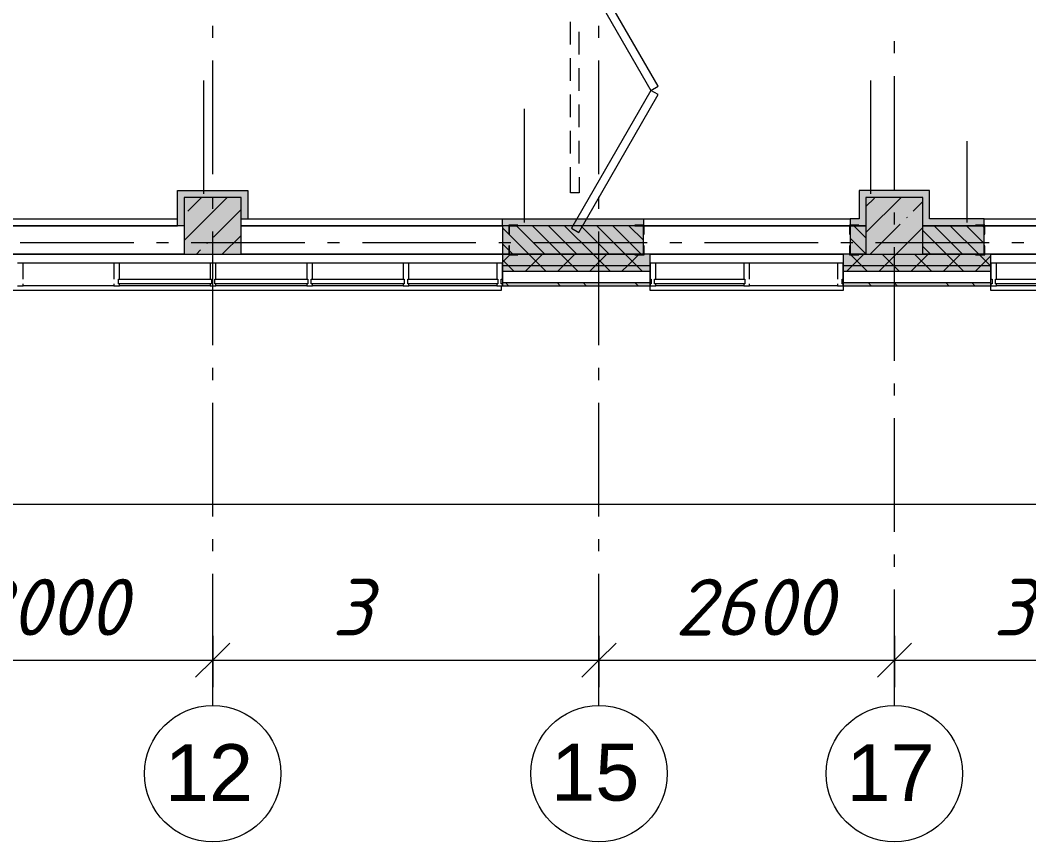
# Model space of a CAD drawing. Header units: millimetres. Extents: x -537608 to 253996, y -217170 to 186033.
# Drawn here: x -296171 to -287293, y 86251 to 93481 of the extents above; entities that cross this region are included whole.
import ezdxf

# ---------------------------------------------------------------- set-up
doc = ezdxf.new("R2010")
doc.units = ezdxf.units.MM
doc.layers.add('PDF _Геометрия', color=7, linetype='Continuous')
doc.layers.add('PDF _Текст', color=7, linetype='Continuous')
doc.layers.add('PDF _Сплошная заливка', color=7, linetype='Continuous', true_color=0xffffff)
doc.styles.add('PDF ArialMT', font='arial.ttf')
doc.styles.add('PDF ISOCPEUR Italic', font='isocpeui.ttf')

msp = doc.modelspace()

# ---------------------------------------------------------------- hatches: boundary and pattern name
at = {"layer": 'PDF _Сплошная заливка', "true_color": 0xff7d7d, "transparency": 33554559}
for points in [[(-294226.1807, 91921.2686), (-294226.1807, 91981.2671), (-294786.1812, 91981.2671), (-294786.1812, 91921.2686), (-294726.1827, 91921.2686)], [(-294166.1822, 91731.2661), (-294166.1822, 91981.2671), (-294226.1807, 91981.2671), (-294226.1807, 91731.2661), (-294220.385, 91731.2661)], [(-288226.1835, 91921.2686), (-288226.1835, 91981.2671), (-288786.184, 91981.2671), (-288786.184, 91921.2686), (-288376.296, 91921.2686)], [(-288226.1835, 91731.2661), (-288166.185, 91731.2661), (-288166.185, 91981.2671), (-288226.1835, 91981.2671), (-288226.1835, 91869.1886)]]:
    msp.add_hatch(color=11, dxfattribs=at).paths.add_polyline_path(points)
at = {"layer": 'PDF _Сплошная заливка', "transparency": 33554559}
for points in [[(-294726.1827, 91421.2666), (-294226.1807, 91421.2666), (-294226.1807, 91921.2686), (-294726.1827, 91921.2686), (-294726.1827, 91869.1886)], [(-288226.1835, 91421.2666), (-288226.1835, 91921.2686), (-288726.1855, 91921.2686), (-288726.1855, 91421.2666), (-288376.296, 91421.2666)]]:
    msp.add_hatch(color=256, dxfattribs=at).paths.add_polyline_path(points)
at = {"layer": 'PDF _Сплошная заливка', "true_color": 0xff7d7d, "transparency": 33554559}
h = msp.add_hatch(color=11, dxfattribs=at)
h.paths.add_polyline_path([(-290685.7348, 91671.2676), (-290685.7348, 91731.2661), (-291926.1806, 91731.2661), (-291926.1806, 91671.2676), (-290880.9044, 91671.2676)], flags=0)
h.paths.add_polyline_path([(-288786.184, 91671.2676), (-288786.184, 91731.2661), (-288865.7313, 91731.2661), (-288865.7313, 91671.2676), (-288793.7365, 91671.2676)], flags=0)
h = msp.add_hatch(color=11, dxfattribs=at)
h.paths.add_polyline_path([(-285786.181, 91671.2676), (-285786.181, 91731.2661), (-285865.7369, 91731.2661), (-285865.7369, 91671.2676)], flags=0)
h.paths.add_polyline_path([(-287958.8642, 91671.2676), (-287685.7319, 91671.2676), (-287685.7319, 91731.2661), (-288226.1835, 91731.2661), (-288226.1835, 91671.2676)], flags=0)
at = {"layer": 'PDF _Сплошная заливка', "transparency": 33554559}
h = msp.add_hatch(color=256, dxfattribs=at)
h.paths.add_polyline_path([(-233692.3661, 91421.2666), (-233626.193, 91421.2666), (-233626.193, 91671.2676), (-234066.1921, 91671.2676), (-234066.1921, 91421.2666)], flags=0)
h.paths.add_polyline_path([(-239119.0147, 91421.2666), (-238826.1914, 91421.2666), (-238826.1914, 91671.2676), (-239126.1905, 91671.2676), (-239126.1905, 91421.2666)], flags=0)
h.paths.add_polyline_path([(-235886.1913, 91421.2666), (-235886.1913, 91671.2676), (-237006.1922, 91671.2676), (-237006.1922, 91421.2666), (-236196.9723, 91421.2666)], flags=0)
h.paths.add_polyline_path([(-243293.3633, 91421.2666), (-243176.191, 91421.2666), (-243176.191, 91671.2676), (-243565.7421, 91671.2676), (-243565.7421, 91421.2666)], flags=0)
h.paths.add_polyline_path([(-241826.1901, 91421.2666), (-241826.1901, 91671.2676), (-242126.1913, 91671.2676), (-242126.1913, 91421.2666), (-242041.0592, 91421.2666)], flags=0)
h.paths.add_polyline_path([(-240006.1909, 91421.2666), (-239626.1902, 91421.2666), (-239626.1902, 91671.2676), (-240006.1909, 91671.2676), (-240006.1909, 91515.2129)], flags=0)
h.paths.add_polyline_path([(-242676.189, 91421.2666), (-242626.1889, 91421.2666), (-242626.1889, 91671.2676), (-242676.189, 91671.2676), (-242676.189, 91571.9777)], flags=0)
h.paths.add_polyline_path([(-246565.7407, 91421.2666), (-246176.1896, 91421.2666), (-246176.1896, 91671.2676), (-246565.7407, 91671.2676), (-246565.7407, 91515.2129)], flags=0)
h.paths.add_polyline_path([(-245385.7414, 91421.2666), (-245385.7414, 91671.2676), (-245676.192, 91671.2676), (-245676.192, 91421.2666)], flags=0)
h.paths.add_polyline_path([(-248720.0118, 91421.2666), (-248385.7443, 91421.2666), (-248385.7443, 91671.2676), (-249565.7436, 91671.2676), (-249565.7436, 91421.2666), (-249137.4437, 91421.2666)], flags=0)
h.paths.add_polyline_path([(-252476.9243, 91421.2666), (-252176.1868, 91421.2666), (-252176.1868, 91671.2676), (-252565.7423, 91671.2676), (-252565.7423, 91421.2666)], flags=0)
h.paths.add_polyline_path([(-251385.7429, 91421.2666), (-251385.7429, 91671.2676), (-251676.1892, 91671.2676), (-251676.1892, 91421.2666), (-251642.052, 91421.2666)], flags=0)
h.paths.add_polyline_path([(-255565.7409, 91421.2666), (-255176.1898, 91421.2666), (-255176.1898, 91671.2676), (-255565.7409, 91671.2676), (-255565.7409, 91515.2129)], flags=0)
h.paths.add_polyline_path([(-257486.1367, 91421.2666), (-257385.7402, 91421.2666), (-257385.7402, 91671.2676), (-258565.7395, 91671.2676), (-258565.7395, 91421.2666), (-258321.009, 91421.2666)], flags=0)
h.paths.add_polyline_path([(-254385.7415, 91421.2666), (-254385.7415, 91671.2676), (-254676.1879, 91671.2676), (-254676.1879, 91421.2666), (-254564.0965, 91421.2666)], flags=0)
h.paths.add_polyline_path([(-261243.0492, 91421.2666), (-261176.187, 91421.2666), (-261176.187, 91671.2676), (-261565.7382, 91671.2676), (-261565.7382, 91421.2666)], flags=0)
h.paths.add_polyline_path([(-260385.7388, 91421.2666), (-260385.7388, 91671.2676), (-260676.1851, 91671.2676), (-260676.1851, 91421.2666), (-260408.1812, 91421.2666)], flags=0)
h.paths.add_polyline_path([(-264176.1857, 91421.2666), (-264176.1857, 91671.2676), (-264565.7411, 91671.2676), (-264565.7411, 91421.2666)], flags=0)
h.paths.add_polyline_path([(-266669.6977, 91421.2666), (-266385.7404, 91421.2666), (-266385.7404, 91671.2676), (-267560.7406, 91671.2676), (-267560.7406, 91421.2666), (-267504.57, 91421.2666)], flags=0)
h.paths.add_polyline_path([(-263676.1881, 91421.2666), (-263385.7374, 91421.2666), (-263385.7374, 91671.2676), (-263676.1881, 91671.2676), (-263676.1881, 91506.6485)], flags=0)
h.paths.add_polyline_path([(-269380.7398, 91421.2666), (-269380.7398, 91671.2676), (-269676.1853, 91671.2676), (-269676.1853, 91421.2666), (-269591.7422, 91421.2666)], flags=0)
h.paths.add_polyline_path([(-270176.1872, 91421.2666), (-270176.1872, 91671.2676), (-270566.3541, 91671.2676), (-270566.3541, 91421.2666), (-270426.6102, 91421.2666)], flags=0)
h.paths.add_polyline_path([(-273348.6546, 91421.2666), (-273176.1859, 91421.2666), (-273176.1859, 91671.2676), (-273565.737, 91671.2676), (-273565.737, 91421.2666)], flags=0)
h.paths.add_polyline_path([(-275676.1826, 91421.2666), (-275385.7362, 91421.2666), (-275385.7362, 91671.2676), (-275676.1826, 91671.2676)], flags=0)
h.paths.add_polyline_path([(-272386.3534, 91421.2666), (-272386.3534, 91671.2676), (-272676.184, 91671.2676), (-272676.184, 91421.2666), (-272513.7824, 91421.2666)], flags=0)
h.paths.add_polyline_path([(-276226.1847, 91421.2666), (-276176.1845, 91421.2666), (-276176.1845, 91671.2676), (-276226.1847, 91671.2676), (-276226.1847, 91555.6756)], flags=0)
h.paths.add_polyline_path([(-276865.7367, 91421.2666), (-276726.1823, 91421.2666), (-276726.1823, 91671.2676), (-276865.7367, 91671.2676), (-276865.7367, 91515.2129)], flags=0)
h.paths.add_polyline_path([(-281685.7347, 91421.2666), (-281685.7347, 91671.2676), (-282865.734, 91671.2676), (-282865.734, 91421.2666), (-281697.3434, 91421.2666)], flags=0)
h.paths.add_polyline_path([(-279865.7397, 91421.2666), (-279726.1853, 91421.2666), (-279726.1853, 91671.2676), (-279865.7397, 91671.2676), (-279865.7397, 91515.2129)], flags=0)
h.paths.add_polyline_path([(-278685.7403, 91421.2666), (-278685.7403, 91671.2676), (-279226.1833, 91671.2676), (-279226.1833, 91421.2666), (-278775.3032, 91421.2666)], flags=0)
h.paths.add_polyline_path([(-284685.7376, 91421.2666), (-284685.7376, 91671.2676), (-285226.1806, 91671.2676), (-285226.1806, 91421.2666), (-285036.824, 91421.2666)], flags=0)
h.paths.add_polyline_path([(-285726.1825, 91421.2666), (-285726.1825, 91671.2676), (-285865.7369, 91671.2676), (-285865.7369, 91421.2666)], flags=0)
h.paths.add_polyline_path([(-288226.1835, 91421.2666), (-287685.7319, 91421.2666), (-287685.7319, 91671.2676), (-288226.1835, 91671.2676)], flags=0)
h.paths.add_polyline_path([(-288793.7365, 91421.2666), (-288726.1855, 91421.2666), (-288726.1855, 91671.2676), (-288865.7313, 91671.2676), (-288865.7313, 91421.2666)], flags=0)
h.paths.add_polyline_path([(-290880.9044, 91421.2666), (-290685.7348, 91421.2666), (-290685.7348, 91671.2676), (-291926.1806, 91671.2676), (-291926.1806, 91421.2666), (-291715.7767, 91421.2666)], flags=0)
h.paths.add_polyline_path([(-299626.1757, 91421.2666), (-299546.1806, 91421.2666), (-299546.1806, 91671.2676), (-299626.1757, 91671.2676), (-299626.1757, 91455.7484)], flags=0)
h.paths.add_polyline_path([(-300126.1777, 91421.2666), (-300126.1777, 91671.2676), (-300803.6776, 91671.2676), (-300803.6776, 91421.2666), (-300481.9058, 91421.2666)], flags=0)
h.paths.add_polyline_path([(-304238.8097, 91421.2666), (-304126.1758, 91421.2666), (-304126.1758, 91671.2676), (-307138.3387, 91671.2676), (-307138.3387, 91421.2666), (-305073.682, 91421.2666)], flags=0)
h.paths.add_polyline_path([(-301803.6815, 91421.2666), (-301803.6815, 91671.2676), (-303626.1825, 91671.2676), (-303626.1825, 91421.2666), (-302151.6419, 91421.2666)], flags=0)
h.paths.add_polyline_path([(-308138.3338, 91421.2666), (-308138.3338, 91671.2676), (-308726.1763, 91671.2676), (-308726.1763, 91421.2666), (-308413.1627, 91421.2666)], flags=0)
h = msp.add_hatch(color=256, dxfattribs=at)
h.paths.add_polyline_path([(-214072.9389, 91321.2663), (-213276.196, 91321.2663), (-213276.196, 91421.2666), (-222460.9308, 91421.2666), (-222460.9308, 91321.2663), (-214907.808, 91321.2663)], flags=0)
h.paths.add_polyline_path([(-224160.9288, 91321.2663), (-224160.9288, 91421.2666), (-232001.1932, 91421.2666), (-232001.1932, 91321.2663), (-224926.2392, 91321.2663)], flags=0)
h.paths.add_polyline_path([(-232851.1922, 91321.2663), (-232851.1922, 91421.2666), (-234126.1928, 91421.2666), (-234126.1928, 91321.2663), (-233126.1932, 91321.2663)], flags=0)
h.paths.add_polyline_path([(-236196.9723, 91321.2663), (-235826.1928, 91321.2663), (-235826.1928, 91421.2666), (-237066.1908, 91421.2666), (-237066.1908, 91321.2663), (-236614.4085, 91321.2663)], flags=0)
h.paths.add_polyline_path([(-239953.8848, 91321.2663), (-238766.1908, 91321.2663), (-238766.1908, 91421.2666), (-240066.1915, 91421.2666), (-240066.1915, 91321.2663)], flags=0)
h.paths.add_polyline_path([(-243626.1884, 91321.2663), (-241766.1916, 91321.2663), (-241766.1916, 91421.2666), (-243626.1884, 91421.2666)], flags=0)
h.paths.add_polyline_path([(-245380.5355, 91321.2663), (-245326.1907, 91321.2663), (-245326.1907, 91421.2666), (-246626.1914, 91421.2666), (-246626.1914, 91321.2663), (-245797.9674, 91321.2663)], flags=0)
h.paths.add_polyline_path([(-249626.19, 91321.2663), (-248326.1893, 91321.2663), (-248326.1893, 91421.2666), (-249626.19, 91421.2666)], flags=0)
h.paths.add_polyline_path([(-254564.0965, 91321.2663), (-254326.1866, 91321.2663), (-254326.1866, 91421.2666), (-255626.1873, 91421.2666), (-255626.1873, 91321.2663), (-254981.5283, 91321.2663)], flags=0)
h.paths.add_polyline_path([(-251326.1879, 91321.2663), (-251326.1879, 91421.2666), (-252626.1886, 91421.2666), (-252626.1886, 91321.2663), (-251642.052, 91321.2663)], flags=0)
h.paths.add_polyline_path([(-257486.1367, 91321.2663), (-257326.1894, 91321.2663), (-257326.1894, 91421.2666), (-258626.1859, 91421.2666), (-258626.1859, 91321.2663), (-258321.009, 91321.2663)], flags=0)
h.paths.add_polyline_path([(-260825.613, 91321.2663), (-260326.1881, 91321.2663), (-260326.1881, 91421.2666), (-261626.1888, 91421.2666), (-261626.1888, 91321.2663), (-261243.0492, 91321.2663)], flags=0)
h.paths.add_polyline_path([(-264626.1874, 91321.2663), (-263326.1867, 91321.2663), (-263330.2213, 91421.2666), (-264626.1874, 91421.2666)], flags=0)
h.paths.add_polyline_path([(-266326.1853, 91321.2663), (-266326.1853, 91421.2666), (-267621.1869, 91421.2666), (-267621.1869, 91321.2663), (-266669.6977, 91321.2663)], flags=0)
h.paths.add_polyline_path([(-269591.7422, 91321.2663), (-269321.1849, 91321.2663), (-269321.1849, 91421.2666), (-270626.8047, 91421.2666), (-270626.8047, 91321.2663), (-270009.1741, 91321.2663)], flags=0)
h.paths.add_polyline_path([(-272513.7824, 91321.2663), (-272326.8026, 91321.2663), (-272326.8026, 91421.2666), (-273626.1833, 91421.2666), (-273626.1833, 91321.2663), (-273348.6546, 91321.2663)], flags=0)
h.paths.add_polyline_path([(-279192.735, 91321.2663), (-278626.181, 91321.2663), (-278626.181, 91421.2666), (-279926.186, 91421.2666), (-279926.186, 91321.2663), (-279610.1755, 91321.2663)], flags=0)
h.paths.add_polyline_path([(-276926.1831, 91321.2663), (-275326.1855, 91321.2663), (-275326.1855, 91421.2666), (-276926.1831, 91421.2666)], flags=0)
h.paths.add_polyline_path([(-281626.184, 91321.2663), (-281626.184, 91421.2666), (-282926.1804, 91421.2666), (-282926.1804, 91321.2663), (-281697.3434, 91321.2663)], flags=0)
h.paths.add_polyline_path([(-284626.1869, 91321.2663), (-284626.1869, 91421.2666), (-285926.1833, 91421.2666), (-285926.1833, 91321.2663), (-285036.824, 91321.2663)], flags=0)
h.paths.add_polyline_path([(-287626.1812, 91321.2663), (-287626.1812, 91421.2666), (-288926.1776, 91421.2666), (-288926.1776, 91321.2663), (-287958.8642, 91321.2663)], flags=0)
h.paths.add_polyline_path([(-290880.9044, 91321.2663), (-290626.1842, 91321.2663), (-290626.1842, 91421.2666), (-291926.1806, 91421.2666), (-291926.1806, 91321.2663), (-291715.7767, 91321.2663)], flags=0)
h.paths.add_polyline_path([(-304238.8097, 91321.2663), (-301741.177, 91321.2663), (-301741.177, 91421.2666), (-307200.8346, 91421.2666), (-307200.8346, 91321.2663), (-305073.682, 91321.2663)], flags=0)
h.paths.add_polyline_path([(-299626.1757, 91321.2663), (-299566.1772, 91321.2663), (-299566.1772, 91421.2666), (-300866.1822, 91421.2666), (-300866.1822, 91321.2663), (-299647.0335, 91321.2663)], flags=0)
h.paths.add_polyline_path([(-310082.8987, 91321.2663), (-308075.8379, 91321.2663), (-308075.8379, 91421.2666), (-317076.174, 91421.2666), (-317076.174, 91321.2663), (-311752.6347, 91321.2663)], flags=0)
h = msp.add_hatch(color=256, dxfattribs=at)
h.paths.add_polyline_path([(-213176.1955, 91271.2661), (-213176.1955, 91321.2663), (-222460.9308, 91321.2663), (-222460.9308, 91271.2661), (-213238.0699, 91271.2661)], flags=0)
h.paths.add_polyline_path([(-225761.1072, 91271.2661), (-224160.9288, 91271.2661), (-224160.9288, 91321.2663), (-232001.1932, 91321.2663), (-232001.1932, 91271.2661), (-226595.9773, 91271.2661)], flags=0)
h.paths.add_polyline_path([(-233274.93, 91271.2661), (-232851.1922, 91271.2661), (-232851.1922, 91321.2663), (-234126.1928, 91321.2663), (-234126.1928, 91271.2661), (-233692.3661, 91271.2661)], flags=0)
h.paths.add_polyline_path([(-237031.8425, 91271.2661), (-235826.1928, 91271.2661), (-235826.1928, 91321.2663), (-237066.1908, 91321.2663), (-237066.1908, 91271.2661)], flags=0)
h.paths.add_polyline_path([(-239119.0147, 91271.2661), (-238766.1908, 91271.2661), (-238766.1908, 91321.2663), (-240066.1915, 91321.2663), (-240066.1915, 91271.2661), (-239536.4508, 91271.2661)], flags=0)
h.paths.add_polyline_path([(-242041.0592, 91271.2661), (-241766.1916, 91271.2661), (-241766.1916, 91321.2663), (-243626.1884, 91321.2663), (-243626.1884, 91271.2661), (-242458.491, 91271.2661)], flags=0)
h.paths.add_polyline_path([(-245797.9674, 91271.2661), (-245326.1907, 91271.2661), (-245326.1907, 91321.2663), (-246626.1914, 91321.2663), (-246626.1914, 91271.2661), (-246215.4035, 91271.2661)], flags=0)
h.paths.add_polyline_path([(-248720.0118, 91271.2661), (-248326.1893, 91271.2661), (-248326.1893, 91321.2663), (-249626.19, 91321.2663), (-249626.19, 91271.2661), (-249137.4437, 91271.2661)], flags=0)
h.paths.add_polyline_path([(-252626.1886, 91271.2661), (-251326.1879, 91271.2661), (-251326.1879, 91321.2663), (-252626.1886, 91321.2663)], flags=0)
h.paths.add_polyline_path([(-257326.1894, 91271.2661), (-257326.1894, 91321.2663), (-258626.1859, 91321.2663), (-258626.1859, 91271.2661), (-257486.1367, 91271.2661)], flags=0)
h.paths.add_polyline_path([(-255626.1873, 91271.2661), (-254326.1866, 91271.2661), (-254326.1866, 91321.2663), (-255626.1873, 91321.2663)], flags=0)
h.paths.add_polyline_path([(-261243.0492, 91271.2661), (-260326.1881, 91271.2661), (-260326.1881, 91321.2663), (-261626.1888, 91321.2663), (-261626.1888, 91271.2661)], flags=0)
h.paths.add_polyline_path([(-267621.1869, 91271.2661), (-266326.1853, 91271.2661), (-266326.1853, 91321.2663), (-267621.1869, 91321.2663)], flags=0)
h.paths.add_polyline_path([(-263326.1867, 91271.2661), (-263330.2213, 91321.2663), (-264626.1874, 91321.2663), (-264626.1874, 91271.2661), (-263330.2213, 91271.2661)], flags=0)
h.paths.add_polyline_path([(-269321.1849, 91271.2661), (-269321.1849, 91321.2663), (-270626.8047, 91321.2663), (-270626.8047, 91271.2661), (-269591.7422, 91271.2661)], flags=0)
h.paths.add_polyline_path([(-272513.7824, 91271.2661), (-272326.8026, 91271.2661), (-272326.8026, 91321.2663), (-273626.1833, 91321.2663), (-273626.1833, 91271.2661), (-273348.6546, 91271.2661)], flags=0)
h.paths.add_polyline_path([(-275435.8268, 91271.2661), (-275326.1855, 91271.2661), (-275326.1855, 91321.2663), (-276926.1831, 91321.2663), (-276926.1831, 91271.2661), (-275853.2587, 91271.2661)], flags=0)
h.paths.add_polyline_path([(-279610.1755, 91271.2661), (-278626.181, 91271.2661), (-278626.181, 91321.2663), (-279926.186, 91321.2663), (-279926.186, 91271.2661)], flags=0)
h.paths.add_polyline_path([(-281626.184, 91271.2661), (-281626.184, 91321.2663), (-282926.1804, 91321.2663), (-282926.1804, 91271.2661), (-281697.3434, 91271.2661)], flags=0)
h.paths.add_polyline_path([(-285926.1833, 91271.2661), (-284626.1869, 91271.2661), (-284626.1869, 91321.2663), (-285926.1833, 91321.2663)], flags=0)
h.paths.add_polyline_path([(-290626.1842, 91271.2661), (-290626.1842, 91321.2663), (-291926.1806, 91321.2663), (-291926.1806, 91271.2661), (-290880.9044, 91271.2661)], flags=0)
h.paths.add_polyline_path([(-288376.296, 91271.2661), (-287626.1812, 91271.2661), (-287626.1812, 91321.2663), (-288926.1776, 91321.2663), (-288926.1776, 91271.2661), (-288793.7365, 91271.2661)], flags=0)
h.paths.add_polyline_path([(-300064.4654, 91271.2661), (-299566.1772, 91271.2661), (-299566.1772, 91321.2663), (-300866.1822, 91321.2663), (-300866.1822, 91271.2661), (-300481.9058, 91271.2661)], flags=0)
h.paths.add_polyline_path([(-303821.3779, 91271.2661), (-301741.177, 91271.2661), (-301741.177, 91321.2663), (-307200.8346, 91321.2663), (-307200.8346, 91271.2661), (-304238.8097, 91271.2661)], flags=0)
h.paths.add_polyline_path([(-308413.1627, 91271.2661), (-308075.8379, 91271.2661), (-308075.8379, 91321.2663), (-317126.1742, 91321.2663), (-317126.1742, 91271.2661), (-308830.5945, 91271.2661)], flags=0)
h = msp.add_hatch(color=256, dxfattribs=at)
h.paths.add_polyline_path([(-213126.1959, 91144.2677), (-213026.1966, 91144.2677), (-213026.1966, 91171.2657), (-222460.9308, 91171.2657), (-222460.9308, 91144.2677), (-213176.1955, 91144.2677)], flags=0)
h.paths.add_polyline_path([(-224926.2392, 91144.2677), (-224160.9288, 91144.2677), (-224160.9288, 91171.2657), (-232001.1932, 91171.2657), (-232001.1932, 91144.2677), (-226595.9773, 91144.2677)], flags=0)
h.paths.add_polyline_path([(-232851.1922, 91144.2677), (-232851.1922, 91171.2657), (-234126.1928, 91171.2657), (-234126.1928, 91144.2677), (-233274.93, 91144.2677)], flags=0)
h.paths.add_polyline_path([(-235826.1928, 91144.2677), (-235826.1928, 91171.2657), (-237066.1908, 91171.2657), (-237066.1908, 91144.2677), (-236614.4085, 91144.2677)], flags=0)
h.paths.add_polyline_path([(-238766.1908, 91144.2677), (-238766.1908, 91171.2657), (-240066.1915, 91171.2657), (-240066.1915, 91144.2677), (-239953.8848, 91144.2677)], flags=0)
h.paths.add_polyline_path([(-243626.1884, 91144.2677), (-241766.1916, 91144.2677), (-241766.1916, 91171.2657), (-243626.1884, 91171.2657), (-243626.1884, 91161.2415)], flags=0)
h.paths.add_polyline_path([(-245326.1907, 91144.2677), (-245326.1907, 91171.2657), (-246626.1914, 91171.2657), (-246626.1914, 91144.2677)], flags=0)
h.paths.add_polyline_path([(-249626.19, 91144.2677), (-248326.1893, 91144.2677), (-248326.1893, 91171.2657), (-249626.19, 91171.2657), (-249626.19, 91161.2415)], flags=0)
h.paths.add_polyline_path([(-254326.1866, 91144.2677), (-254326.1866, 91171.2657), (-255626.1873, 91171.2657), (-255626.1873, 91144.2677), (-254981.5283, 91144.2677)], flags=0)
h.paths.add_polyline_path([(-252626.1886, 91144.2677), (-251326.1879, 91144.2677), (-251326.1879, 91171.2657), (-252626.1886, 91171.2657), (-252626.1886, 91161.2415)], flags=0)
h.paths.add_polyline_path([(-258321.009, 91144.2677), (-257326.1894, 91144.2677), (-257326.1894, 91171.2657), (-258626.1859, 91171.2657), (-258626.1859, 91144.2677)], flags=0)
h.paths.add_polyline_path([(-260326.1881, 91144.2677), (-260326.1881, 91171.2657), (-261626.1888, 91171.2657), (-261626.1888, 91144.2677)], flags=0)
h.paths.add_polyline_path([(-263330.2213, 91144.2677), (-263326.1867, 91144.2677), (-263330.2213, 91171.2657), (-264626.1874, 91171.2657), (-264626.1874, 91144.2677)], flags=0)
h.paths.add_polyline_path([(-266669.6977, 91144.2677), (-266326.1853, 91144.2677), (-266326.1853, 91171.2657), (-267621.1869, 91171.2657), (-267621.1869, 91144.2677)], flags=0)
h.paths.add_polyline_path([(-269321.1849, 91144.2677), (-269321.1849, 91171.2657), (-270626.8047, 91171.2657), (-270626.8047, 91144.2677), (-270009.1741, 91144.2677)], flags=0)
h.paths.add_polyline_path([(-272326.8026, 91144.2677), (-272326.8026, 91171.2657), (-273626.1833, 91171.2657), (-273626.1833, 91144.2677), (-273348.6546, 91144.2677)], flags=0)
h.paths.add_polyline_path([(-275326.1855, 91144.2677), (-275326.1855, 91171.2657), (-276926.1831, 91171.2657), (-276926.1831, 91144.2677), (-276688.131, 91144.2677)], flags=0)
h.paths.add_polyline_path([(-278626.181, 91144.2677), (-278626.181, 91171.2657), (-279926.186, 91171.2657), (-279926.186, 91144.2677)], flags=0)
h.paths.add_polyline_path([(-284626.1869, 91144.2677), (-284626.1869, 91171.2657), (-285926.1833, 91171.2657), (-285926.1833, 91144.2677), (-285036.824, 91144.2677)], flags=0)
h.paths.add_polyline_path([(-281697.3434, 91144.2677), (-281626.184, 91144.2677), (-281626.184, 91171.2657), (-282926.1804, 91171.2657), (-282926.1804, 91144.2677)], flags=0)
h.paths.add_polyline_path([(-288376.296, 91144.2677), (-287626.1812, 91144.2677), (-287626.1812, 91171.2657), (-288926.1776, 91171.2657), (-288926.1776, 91144.2677)], flags=0)
h.paths.add_polyline_path([(-290626.1842, 91144.2677), (-290626.1842, 91171.2657), (-291926.1806, 91171.2657), (-291926.1806, 91144.2677), (-291715.7767, 91144.2677)], flags=0)
h.paths.add_polyline_path([(-303403.9461, 91144.2677), (-301741.177, 91144.2677), (-301741.177, 91171.2657), (-307200.8346, 91171.2657), (-307200.8346, 91144.2677), (-305073.682, 91144.2677)], flags=0)
h.paths.add_polyline_path([(-300866.1822, 91144.2677), (-299566.1772, 91144.2677), (-299566.1772, 91171.2657), (-300866.1822, 91171.2657), (-300866.1822, 91161.2415)], flags=0)
h.paths.add_polyline_path([(-310082.8987, 91144.2677), (-308075.8379, 91144.2677), (-308075.8379, 91171.2657), (-317253.1726, 91171.2657), (-317253.1726, 91144.2677), (-311752.6347, 91144.2677)], flags=0)

# ---------------------------------------------------------------- linework, layer by layer
at = {"layer": 'PDF _Геометрия', "lineweight": 9}
for p, q in [((-290554.3788, 92899.1745), (-291254.5279, 94111.5242)), ((-291319.4696, 94074.0154), (-290619.3292, 92861.6658)), ((-291326.1782, 93266.266), (-291326.1782, 93466.2668)), ((-291251.1779, 93178.516), (-291251.1779, 93378.5167)), ((-291326.1782, 92946.2682), (-291326.1782, 93146.2647)), ((-291251.1779, 92858.5139), (-291251.1779, 93058.5146)), ((-294552.7838, 91951.2679), (-294552.7838, 92951.2674)), ((-290619.3292, 92861.6658), (-290554.3788, 92899.1745)), ((-288682.4202, 91951.2679), (-288682.4202, 92951.2674)), ((-291326.1782, 92626.2662), (-291326.1782, 92826.2669)), ((-290619.3292, 92862.7207), (-291319.4696, 91650.3668)), ((-291254.5279, 91612.8623), (-290554.3788, 92825.212)), ((-290554.3788, 92825.212), (-290619.3292, 92862.7207)), ((-291731.4674, 91701.2669), (-291731.4674, 92701.2664)), ((-291251.1779, 92538.516), (-291251.1779, 92738.5168)), ((-291326.1782, 92306.2684), (-291326.1782, 92506.2648)), ((-291251.1779, 92218.514), (-291251.1779, 92418.5147)), ((-287834.768, 91701.2669), (-287834.768, 92417.4168)), ((-291326.1782, 91961.2662), (-291326.1782, 92186.267)), ((-291251.1779, 92098.517), (-291251.1779, 91961.2662)), ((-294786.1812, 91921.2686), (-294786.1812, 91981.2671)), ((-294786.1812, 91981.2671), (-294226.1807, 91981.2671)), ((-294226.1807, 91981.2671), (-294166.1822, 91981.2671)), ((-294166.1822, 91981.2671), (-294166.1822, 91731.2661)), ((-288226.1835, 91981.2671), (-288786.184, 91981.2671)), ((-288786.184, 91981.2671), (-288786.184, 91921.2686)), ((-288166.185, 91981.2671), (-288226.1835, 91981.2671)), ((-288166.185, 91731.2661), (-288166.185, 91981.2671)), ((-294786.1812, 91671.2676), (-294786.1812, 91921.2686)), ((-294726.1827, 91542.7664), (-294347.6848, 91921.2686)), ((-294226.1807, 91921.2686), (-294726.1827, 91921.2686)), ((-294726.1827, 91921.2686), (-294726.1827, 91421.2666)), ((-294696.4891, 91800.5611), (-294575.7774, 91921.2686)), ((-294226.1807, 91421.2666), (-294226.1807, 91921.2686)), ((-291251.1779, 91961.2662), (-291326.1782, 91961.2662)), ((-288786.184, 91921.2686), (-288786.184, 91731.2661)), ((-288726.1855, 91612.2078), (-288417.1246, 91921.2686)), ((-288226.1835, 91921.2686), (-288726.1855, 91921.2686)), ((-288726.1855, 91921.2686), (-288726.1855, 91421.2666)), ((-288726.1855, 91840.3047), (-288651.8741, 91914.6073)), ((-288226.1835, 91421.2666), (-288226.1835, 91921.2686)), ((-294468.3881, 91572.46), (-294226.1807, 91814.6715)), ((-288309.7267, 91800.5611), (-288226.1835, 91884.1086)), ((-297166.1766, 91731.2661), (-294786.1812, 91731.2661)), ((-294226.1807, 91731.2661), (-294166.1822, 91731.2661)), ((-294166.1822, 91731.2661), (-291926.1806, 91731.2661)), ((-291926.1806, 91671.2676), (-291926.1806, 91731.2661)), ((-291926.1806, 91731.2661), (-290685.7348, 91731.2661)), ((-290685.7348, 91731.2661), (-290685.7348, 91671.2676)), ((-290685.7348, 91731.2661), (-288865.7313, 91731.2661)), ((-288786.184, 91731.2661), (-288865.7313, 91731.2661)), ((-288865.7313, 91731.2661), (-288865.7313, 91671.2676)), ((-288366.7541, 91743.5337), (-288362.0176, 91748.2745)), ((-287685.7319, 91731.2661), (-288166.185, 91731.2661)), ((-287685.7319, 91671.2676), (-287685.7319, 91731.2661)), ((-287685.7319, 91731.2661), (-285865.7369, 91731.2661)), ((-297226.1837, 91671.2676), (-294786.1812, 91671.2676)), ((-294786.1812, 91671.2676), (-297226.1837, 91671.2676)), ((-294726.1827, 91671.2676), (-294786.1812, 91671.2676)), ((-294226.1807, 91671.2676), (-291926.1806, 91671.2676)), ((-291926.1806, 91671.2676), (-294226.1807, 91671.2676)), ((-291926.1806, 91671.2676), (-291926.1806, 91421.2666)), ((-290685.7348, 91671.2676), (-291926.1806, 91671.2676)), ((-290685.7348, 91671.2676), (-291926.1806, 91671.2676)), ((-291694.0232, 91421.2666), (-291926.1806, 91653.4283)), ((-291552.6, 91421.2666), (-291802.601, 91671.2676)), ((-291411.1768, 91421.2666), (-291661.1778, 91671.2676)), ((-291269.7536, 91421.2666), (-291519.7546, 91671.2676)), ((-291128.3304, 91421.2666), (-291378.3314, 91671.2676)), ((-291319.4696, 91650.3668), (-291254.5279, 91612.8623)), ((-290986.9158, 91421.2666), (-291236.9168, 91671.2676)), ((-290845.4926, 91421.2666), (-291095.4935, 91671.2676)), ((-290704.0694, 91421.2666), (-290954.0704, 91671.2676)), ((-290685.7348, 91544.351), (-290812.6471, 91671.2676)), ((-290685.7348, 91421.2666), (-290685.7348, 91671.2676)), ((-290678.7335, 91671.2676), (-288870.7347, 91671.2676)), ((-288870.7347, 91671.2676), (-290678.7335, 91671.2676)), ((-288786.184, 91671.2676), (-288865.7313, 91671.2676)), ((-288865.7313, 91671.2676), (-288786.184, 91671.2676)), ((-288865.7313, 91671.2676), (-288865.7313, 91421.2666)), ((-288726.1855, 91564.6964), (-288832.748, 91671.2676)), ((-288786.184, 91671.2676), (-288726.1855, 91671.2676)), ((-288726.1855, 91671.2676), (-288786.184, 91671.2676)), ((-288689.0254, 91421.2666), (-288423.7816, 91686.5105)), ((-288460.9243, 91421.2666), (-288226.1835, 91656.0118)), ((-287685.7319, 91671.2676), (-288226.1835, 91671.2676)), ((-288226.1835, 91671.2676), (-287685.7319, 91671.2676)), ((-288017.0628, 91421.2666), (-288226.1835, 91630.3831)), ((-287875.6482, 91421.2666), (-288125.6406, 91671.2676)), ((-287734.225, 91421.2666), (-287984.226, 91671.2676)), ((-287685.7319, 91514.2011), (-287842.8028, 91671.2676)), ((-287685.7319, 91655.62), (-287701.3795, 91671.2676)), ((-287685.7319, 91421.2666), (-287685.7319, 91671.2676)), ((-287680.1859, 91671.2676), (-285871.6877, 91671.2676)), ((-285871.6877, 91671.2676), (-287680.1859, 91671.2676)), ((-294391.4845, 91421.2666), (-294226.1807, 91586.5704)), ((-288726.1855, 91423.2775), (-288865.7313, 91562.8277)), ((-294619.5856, 91421.2666), (-294582.4343, 91458.4138)), ((-294525.4154, 91515.4368), (-294520.6704, 91520.1777)), ((-291835.4379, 91421.2666), (-291926.1806, 91512.005)), ((-288158.4861, 91421.2666), (-288226.1835, 91488.9598)), ((-297226.1837, 91421.2666), (-294726.1827, 91421.2666)), ((-294726.1827, 91421.2666), (-297226.1837, 91421.2666)), ((-294726.1827, 91421.2666), (-294226.1807, 91421.2666)), ((-294226.1807, 91421.2666), (-291926.1806, 91421.2666)), ((-291926.1806, 91421.2666), (-294226.1807, 91421.2666)), ((-291926.1806, 91350.0642), (-291854.978, 91421.2666)), ((-291926.1806, 91421.2666), (-290685.7348, 91421.2666)), ((-290626.1842, 91421.2666), (-291926.1806, 91421.2666)), ((-291926.1806, 91421.2666), (-291926.1806, 91321.2663)), ((-291876.8607, 91321.2663), (-291926.1806, 91370.5862)), ((-291594.0229, 91321.2663), (-291694.0232, 91421.2666)), ((-291672.1406, 91321.2663), (-291572.1402, 91421.2666)), ((-291311.1764, 91321.2663), (-291411.1768, 91421.2666)), ((-291389.2942, 91321.2663), (-291289.2938, 91421.2666)), ((-291028.3386, 91321.2663), (-291128.3304, 91421.2666)), ((-291106.4564, 91321.2663), (-291006.456, 91421.2666)), ((-290745.4922, 91321.2663), (-290845.4926, 91421.2666)), ((-290823.6099, 91321.2663), (-290723.6096, 91421.2666)), ((-290626.1842, 91321.2663), (-290626.1842, 91421.2666)), ((-290626.1842, 91421.2666), (-288926.1776, 91421.2666)), ((-288926.1776, 91421.2666), (-290626.1842, 91421.2666)), ((-288726.1855, 91421.2666), (-288926.1776, 91421.2666)), ((-288926.1776, 91421.2666), (-288926.1776, 91321.2663)), ((-288865.5935, 91421.2666), (-288865.7313, 91421.4087)), ((-288865.7313, 91421.2666), (-288726.1855, 91421.2666)), ((-288765.5931, 91321.2663), (-288865.5935, 91421.2666)), ((-288843.7108, 91321.2663), (-288743.7105, 91421.2666)), ((-288726.1855, 91421.2666), (-288226.1835, 91421.2666)), ((-288482.7467, 91321.2663), (-288582.7471, 91421.2666)), ((-288560.8644, 91321.2663), (-288460.8726, 91421.2666)), ((-288199.9089, 91321.2663), (-288299.9092, 91421.2666)), ((-288278.0267, 91321.2663), (-288178.0262, 91421.2666)), ((-288232.8233, 91421.2666), (-288226.1835, 91427.9107)), ((-287626.1812, 91421.2666), (-288226.1835, 91421.2666)), ((-288226.1835, 91421.2666), (-287685.7319, 91421.2666)), ((-287917.0624, 91321.2663), (-288017.0628, 91421.2666)), ((-287995.1802, 91321.2663), (-287895.1798, 91421.2666)), ((-287634.2246, 91321.2663), (-287734.225, 91421.2666)), ((-287712.3424, 91321.2663), (-287626.1812, 91407.4232)), ((-287626.1812, 91421.2666), (-285926.1833, 91421.2666)), ((-285926.1833, 91421.2666), (-287626.1812, 91421.2666)), ((-287626.1812, 91321.2663), (-287626.1812, 91421.2666)), ((-296145.625, 91341.2672), (-296195.6251, 91341.2672)), ((-295346.7328, 91341.2672), (-296145.625, 91341.2672)), ((-296145.625, 91201.265), (-296145.625, 91341.2672)), ((-295296.7326, 91341.2672), (-295346.7328, 91341.2672)), ((-295346.7328, 91341.2672), (-295346.7328, 91201.265)), ((-294497.849, 91341.2672), (-295296.7326, 91341.2672)), ((-295296.7326, 91201.265), (-295296.7326, 91341.2672)), ((-294447.8489, 91341.2672), (-294497.849, 91341.2672)), ((-294497.849, 91341.2672), (-294497.849, 91201.265)), ((-293648.9567, 91341.2672), (-294447.8489, 91341.2672)), ((-294447.8489, 91201.265), (-294447.8489, 91341.2672)), ((-293598.9565, 91341.2672), (-293648.9567, 91341.2672)), ((-293648.9567, 91341.2672), (-293648.9567, 91201.265)), ((-292800.073, 91341.2672), (-293598.9565, 91341.2672)), ((-293598.9565, 91201.265), (-293598.9565, 91341.2672)), ((-292750.0728, 91341.2672), (-292800.073, 91341.2672)), ((-292800.073, 91341.2672), (-292800.073, 91201.265)), ((-291976.1807, 91341.2672), (-292750.0728, 91341.2672)), ((-292750.0728, 91201.265), (-292750.0728, 91341.2672)), ((-291926.1806, 91341.2672), (-291976.1807, 91341.2672)), ((-291976.1807, 91341.2672), (-291976.1807, 91201.265)), ((-291926.1806, 91201.265), (-291926.1806, 91341.2672)), ((-291926.1806, 91321.2663), (-291926.1806, 91271.2661)), ((-291926.1806, 91321.2663), (-290626.1842, 91321.2663)), ((-291926.1806, 91271.2661), (-291926.1806, 91171.2657)), ((-291926.1806, 91271.2661), (-290626.1842, 91271.2661)), ((-291826.8605, 91271.2661), (-291876.8607, 91321.2663)), ((-291722.1408, 91271.2661), (-291672.1406, 91321.2663)), ((-291544.0226, 91271.2661), (-291594.0229, 91321.2663)), ((-291439.2944, 91271.2661), (-291389.2942, 91321.2663)), ((-291261.1762, 91271.2661), (-291311.1764, 91321.2663)), ((-291156.4566, 91271.2661), (-291106.4564, 91321.2663)), ((-290978.3385, 91271.2661), (-291028.3386, 91321.2663)), ((-290873.6102, 91271.2661), (-290823.6099, 91321.2663)), ((-290695.492, 91271.2661), (-290745.4922, 91321.2663)), ((-290576.1839, 91341.2672), (-290626.1842, 91341.2672)), ((-290626.1842, 91341.2672), (-290626.1842, 91201.265)), ((-290626.1842, 91271.2661), (-290626.1842, 91321.2663)), ((-290626.1842, 91171.2657), (-290626.1842, 91271.2661)), ((-289801.181, 91341.2672), (-290576.1839, 91341.2672)), ((-290576.1839, 91201.265), (-290576.1839, 91341.2672)), ((-289751.1807, 91341.2672), (-289801.181, 91341.2672)), ((-289801.181, 91341.2672), (-289801.181, 91201.265)), ((-288976.1778, 91341.2672), (-289751.1807, 91341.2672)), ((-289751.1807, 91201.265), (-289751.1807, 91341.2672)), ((-288926.1776, 91341.2672), (-288976.1778, 91341.2672)), ((-288976.1778, 91341.2672), (-288976.1778, 91201.265)), ((-288926.1776, 91201.265), (-288926.1776, 91341.2672)), ((-288926.1776, 91321.2663), (-287626.1812, 91321.2663)), ((-288926.1776, 91321.2663), (-288926.1776, 91271.2661)), ((-288926.1776, 91271.2661), (-287626.1812, 91271.2661)), ((-288926.1776, 91271.2661), (-288926.1776, 91171.2657)), ((-288893.711, 91271.2661), (-288843.7108, 91321.2663)), ((-288715.5929, 91271.2661), (-288765.5931, 91321.2663)), ((-288610.8646, 91271.2661), (-288560.8644, 91321.2663)), ((-288432.7465, 91271.2661), (-288482.7467, 91321.2663)), ((-288328.0268, 91271.2661), (-288278.0267, 91321.2663)), ((-288149.9087, 91271.2661), (-288199.9089, 91321.2663)), ((-288045.1804, 91271.2661), (-287995.1802, 91321.2663)), ((-287867.0622, 91271.2661), (-287917.0624, 91321.2663)), ((-287762.3426, 91271.2661), (-287712.3424, 91321.2663)), ((-287626.1812, 91313.2271), (-287634.2246, 91321.2663)), ((-287576.181, 91341.2672), (-287626.1812, 91341.2672)), ((-287626.1812, 91341.2672), (-287626.1812, 91201.265)), ((-287626.1812, 91271.2661), (-287626.1812, 91321.2663)), ((-287626.1812, 91171.2657), (-287626.1812, 91271.2661)), ((-286801.1781, 91341.2672), (-287576.181, 91341.2672)), ((-287576.181, 91201.265), (-287576.181, 91341.2672)), ((-295306.7395, 91161.2674), (-295306.7395, 91201.265)), ((-295306.7395, 91201.265), (-295296.7326, 91201.265)), ((-294497.849, 91201.265), (-294487.8508, 91201.265)), ((-294487.8508, 91201.265), (-294487.8508, 91161.2674)), ((-294457.8472, 91161.2674), (-294457.8472, 91201.265)), ((-294457.8472, 91201.265), (-294447.8489, 91201.265)), ((-293648.9567, 91201.265), (-293638.9584, 91201.265)), ((-293638.9584, 91201.265), (-293638.9584, 91161.2674)), ((-293608.9548, 91161.2674), (-293608.9548, 91201.265)), ((-293608.9548, 91201.265), (-293598.9565, 91201.265)), ((-292800.073, 91201.265), (-292790.0661, 91201.265)), ((-292790.0661, 91201.265), (-292790.0661, 91161.2674)), ((-292760.0711, 91161.2674), (-292760.0711, 91201.265)), ((-292760.0711, 91201.265), (-292750.0728, 91201.265)), ((-291976.1807, 91201.265), (-291966.1824, 91201.265)), ((-291966.1824, 91201.265), (-291966.1824, 91161.2674)), ((-291936.1788, 91161.2674), (-291936.1788, 91201.265)), ((-291936.1788, 91201.265), (-291926.1806, 91201.265)), ((-290626.1842, 91201.265), (-290616.1858, 91201.265)), ((-290616.1858, 91201.265), (-290616.1858, 91161.2674)), ((-290586.1823, 91161.2674), (-290586.1823, 91201.265)), ((-290586.1823, 91201.265), (-290576.1839, 91201.265)), ((-289801.181, 91201.265), (-289791.1826, 91201.265)), ((-289791.1826, 91201.265), (-289791.1826, 91161.2674)), ((-288936.1845, 91161.2674), (-288936.1845, 91201.265)), ((-288936.1845, 91201.265), (-288926.1776, 91201.265)), ((-287626.1812, 91201.265), (-287616.1829, 91201.265)), ((-287616.1829, 91201.265), (-287616.1829, 91161.2674)), ((-287586.1793, 91161.2674), (-287586.1793, 91201.265)), ((-287586.1793, 91201.265), (-287576.181, 91201.265)), ((-296195.6251, 91144.2677), (-296145.625, 91144.2677)), ((-296145.625, 91144.2677), (-296145.625, 91161.2415)), ((-295346.7328, 91144.2677), (-296145.625, 91144.2677)), ((-295346.7328, 91161.2415), (-295346.7328, 91144.2677)), ((-295346.7328, 91144.2677), (-295296.7326, 91144.2677)), ((-295296.7326, 91161.2674), (-295306.7395, 91161.2674)), ((-294497.849, 91161.2674), (-295296.7326, 91161.2674)), ((-295296.7326, 91144.2677), (-295296.7326, 91161.2674)), ((-294497.849, 91144.2677), (-295296.7326, 91144.2677)), ((-294487.8508, 91161.2674), (-294497.849, 91161.2674)), ((-294497.849, 91161.2674), (-294497.849, 91144.2677)), ((-294497.849, 91144.2677), (-294447.8489, 91144.2677)), ((-294447.8489, 91161.2674), (-294457.8472, 91161.2674)), ((-293648.9567, 91161.2674), (-294447.8489, 91161.2674)), ((-294447.8489, 91144.2677), (-294447.8489, 91161.2674)), ((-293648.9567, 91144.2677), (-294447.8489, 91144.2677)), ((-293638.9584, 91161.2674), (-293648.9567, 91161.2674)), ((-293648.9567, 91161.2674), (-293648.9567, 91144.2677)), ((-293648.9567, 91144.2677), (-293598.9565, 91144.2677)), ((-293598.9565, 91161.2674), (-293608.9548, 91161.2674)), ((-292800.073, 91161.2674), (-293598.9565, 91161.2674)), ((-293598.9565, 91144.2677), (-293598.9565, 91161.2674)), ((-292800.073, 91144.2677), (-293598.9565, 91144.2677)), ((-292790.0661, 91161.2674), (-292800.073, 91161.2674)), ((-292800.073, 91161.2674), (-292800.073, 91144.2677)), ((-292800.073, 91144.2677), (-292750.0728, 91144.2677)), ((-292750.0728, 91161.2674), (-292760.0711, 91161.2674)), ((-291976.1807, 91161.2674), (-292750.0728, 91161.2674)), ((-292750.0728, 91144.2677), (-292750.0728, 91161.2674)), ((-291976.1807, 91144.2677), (-292750.0728, 91144.2677)), ((-291966.1824, 91161.2674), (-291976.1807, 91161.2674)), ((-291976.1807, 91161.2674), (-291976.1807, 91144.2677)), ((-291976.1807, 91144.2677), (-291926.1806, 91144.2677)), ((-291926.1806, 91161.2674), (-291936.1788, 91161.2674)), ((-291926.1806, 91171.2657), (-291926.1806, 91144.2677)), ((-291926.1806, 91171.2657), (-290626.1842, 91171.2657)), ((-291926.1806, 91144.2677), (-291926.1806, 91161.2674)), ((-291926.1806, 91144.2677), (-290626.1842, 91144.2677)), ((-290626.1842, 91144.2677), (-290626.1842, 91171.2657)), ((-290616.1858, 91161.2674), (-290626.1842, 91161.2674)), ((-290626.1842, 91161.2674), (-290626.1842, 91144.2677)), ((-290626.1842, 91144.2677), (-290576.1839, 91144.2677)), ((-290576.1839, 91161.2674), (-290586.1823, 91161.2674)), ((-289801.181, 91161.2674), (-290576.1839, 91161.2674)), ((-290576.1839, 91144.2677), (-290576.1839, 91161.2674)), ((-289801.181, 91144.2677), (-290576.1839, 91144.2677)), ((-289791.1826, 91161.2674), (-289801.181, 91161.2674)), ((-289801.181, 91161.2674), (-289801.181, 91144.2677)), ((-289801.181, 91144.2677), (-289751.1807, 91144.2677)), ((-289751.1807, 91144.2677), (-289751.1807, 91161.2415)), ((-288976.1778, 91144.2677), (-289751.1807, 91144.2677)), ((-288976.1778, 91161.2415), (-288976.1778, 91144.2677)), ((-288976.1778, 91144.2677), (-288926.1776, 91144.2677)), ((-288926.1776, 91161.2674), (-288936.1845, 91161.2674)), ((-288926.1776, 91171.2657), (-287626.1812, 91171.2657)), ((-288926.1776, 91171.2657), (-288926.1776, 91144.2677)), ((-288926.1776, 91144.2677), (-288926.1776, 91161.2674)), ((-288926.1776, 91144.2677), (-287626.1812, 91144.2677)), ((-287626.1812, 91144.2677), (-287626.1812, 91171.2657)), ((-287616.1829, 91161.2674), (-287626.1812, 91161.2674)), ((-287626.1812, 91161.2674), (-287626.1812, 91144.2677)), ((-287626.1812, 91144.2677), (-287576.181, 91144.2677)), ((-287576.181, 91161.2674), (-287586.1793, 91161.2674)), ((-286801.1781, 91161.2674), (-287576.181, 91161.2674)), ((-287576.181, 91144.2677), (-287576.181, 91161.2674)), ((-286801.1781, 91144.2677), (-287576.181, 91144.2677)), ((-317116.1758, 89222.6878), (-213136.1964, 89222.6878)), ((-294476.1817, 88062.0951), (-294476.1817, 87849.9646)), ((-291076.1773, 88062.0951), (-291076.1773, 87849.9646)), ((-288476.1844, 88062.0951), (-288476.1844, 87849.9646)), ((-297476.176, 87849.9646), (-294476.1817, 87849.9646)), ((-294476.1817, 87849.9646), (-291076.1773, 87849.9646)), ((-294476.1817, 87849.9646), (-294476.1817, 87609.9619)), ((-291076.1773, 87849.9646), (-288476.1844, 87849.9646)), ((-291076.1773, 87849.9646), (-291076.1773, 87609.9619)), ((-288476.1844, 87849.9646), (-285476.1816, 87849.9646)), ((-288476.1844, 87849.9646), (-288476.1844, 87609.9619))]:
    msp.add_line(p, q, dxfattribs=at)
at = {"layer": 'PDF _Геометрия', "color": 253, "lineweight": 9, "true_color": 0xaaaaaa}
for p, q in [((-294476.1817, 93325.8942), (-294476.1817, 93431.7248)), ((-291076.1773, 93325.8942), (-291076.1773, 93431.7248)), ((-288476.1844, 93189.2678), (-288476.1844, 93295.1027)), ((-294476.1817, 92125.8939), (-294476.1817, 93125.8935)), ((-291076.1773, 92125.8939), (-291076.1773, 93125.8935)), ((-288476.1844, 91989.2675), (-288476.1844, 92989.267)), ((-294476.1817, 91820.0582), (-294476.1817, 91925.8931)), ((-291076.1773, 91820.0582), (-291076.1773, 91925.8931)), ((-288476.1844, 91683.4361), (-288476.1844, 91789.2667)), ((-294476.1817, 90620.058), (-294476.1817, 91620.0575)), ((-291076.1773, 90620.058), (-291076.1773, 91620.0575)), ((-295170.4404, 91521.2671), (-296170.4442, 91521.2671)), ((-294864.609, 91521.2671), (-294970.4482, 91521.2671)), ((-293664.613, 91521.2671), (-294664.6082, 91521.2671)), ((-293358.7816, 91521.2671), (-293464.6122, 91521.2671)), ((-292158.777, 91521.2671), (-293158.7808, 91521.2671)), ((-291852.9457, 91521.2671), (-291958.7763, 91521.2671)), ((-290652.941, 91521.2671), (-291652.9449, 91521.2671)), ((-290347.1097, 91521.2671), (-290452.9489, 91521.2671)), ((-289147.1137, 91521.2671), (-290147.1089, 91521.2671)), ((-288841.2823, 91521.2671), (-288947.1129, 91521.2671)), ((-287641.2777, 91521.2671), (-288641.2815, 91521.2671)), ((-288476.1844, 90483.4358), (-288476.1844, 91483.4354)), ((-287335.4464, 91521.2671), (-287441.277, 91521.2671)), ((-294487.8508, 91199.267), (-295306.7395, 91199.267)), ((-295296.7326, 91201.265), (-294497.849, 91201.265)), ((-293638.9584, 91199.267), (-294457.8472, 91199.267)), ((-294447.8489, 91201.265), (-293648.9567, 91201.265)), ((-292790.0661, 91199.267), (-293608.9548, 91199.267)), ((-293598.9565, 91201.265), (-292800.073, 91201.265)), ((-291966.1824, 91199.267), (-292760.0711, 91199.267)), ((-292750.0728, 91201.265), (-291976.1807, 91201.265)), ((-290616.1858, 91199.267), (-290626.1842, 91199.267)), ((-289791.1826, 91199.267), (-290586.1823, 91199.267)), ((-290576.1839, 91201.265), (-289801.181, 91201.265)), ((-288926.1776, 91199.267), (-288936.1845, 91199.267)), ((-287616.1829, 91199.267), (-287626.1812, 91199.267)), ((-286791.1797, 91199.267), (-287586.1793, 91199.267)), ((-287576.181, 91201.265), (-286801.1781, 91201.265)), ((-291936.1788, 91101.2646), (-299566.1772, 91101.2646)), ((-291936.1788, 91144.2677), (-291936.1788, 91101.2646)), ((-290626.1842, 91101.2646), (-290626.1842, 91144.2677)), ((-288926.1776, 91101.2646), (-290626.1842, 91101.2646)), ((-288926.1776, 91144.2677), (-288926.1776, 91101.2646)), ((-287626.1812, 91101.2646), (-287626.1812, 91144.2677)), ((-285926.1833, 91101.2646), (-287626.1812, 91101.2646)), ((-294476.1817, 90314.2266), (-294476.1817, 90420.0615)), ((-291076.1773, 90314.2266), (-291076.1773, 90420.0615)), ((-288476.1844, 90177.6001), (-288476.1844, 90283.435)), ((-294476.1817, 89114.2263), (-294476.1817, 90114.2258)), ((-291076.1773, 89114.2263), (-291076.1773, 90114.2258)), ((-288476.1844, 88977.5999), (-288476.1844, 89977.6037)), ((-294476.1817, 88808.3949), (-294476.1817, 88914.2255)), ((-291076.1773, 88808.3949), (-291076.1773, 88914.2255)), ((-288476.1844, 88671.7685), (-288476.1844, 88777.6034)), ((-294476.1817, 87450.5056), (-294476.1817, 88608.3941)), ((-291076.1773, 87450.5056), (-291076.1773, 88608.3941)), ((-288476.1844, 87450.5056), (-288476.1844, 88471.7677))]:
    msp.add_line(p, q, dxfattribs=at)
at = {"layer": 'PDF _Геометрия', "color": 253, "lineweight": 20, "true_color": 0xaaaaaa}
for p, q in [((-291789.7349, 91677.2657), (-291870.7377, 91677.2657)), ((-291870.7377, 91677.2657), (-291870.7377, 91596.2673)), ((-291864.7352, 91596.2673), (-291864.7352, 91671.2676)), ((-291864.7352, 91671.2676), (-291789.7349, 91671.2676)), ((-291789.7349, 91671.2676), (-291789.7349, 91677.2657)), ((-290678.7335, 91677.2657), (-290759.7362, 91677.2657)), ((-290759.7362, 91677.2657), (-290759.7362, 91671.2676)), ((-290759.7362, 91671.2676), (-290684.7359, 91671.2676)), ((-290684.7359, 91671.2676), (-290684.7359, 91596.2673)), ((-290678.7335, 91596.2673), (-290678.7335, 91677.2657)), ((-288789.732, 91677.2657), (-288870.7347, 91677.2657)), ((-288870.7347, 91677.2657), (-288870.7347, 91596.2673)), ((-288864.7323, 91596.2673), (-288864.7323, 91671.2676)), ((-288864.7323, 91671.2676), (-288789.732, 91671.2676)), ((-288789.732, 91671.2676), (-288789.732, 91677.2657)), ((-287680.1859, 91677.2657), (-287761.18, 91677.2657)), ((-287761.18, 91677.2657), (-287761.18, 91671.2676)), ((-287761.18, 91671.2676), (-287686.1797, 91671.2676)), ((-287686.1797, 91671.2676), (-287686.1797, 91596.2673)), ((-287680.1859, 91596.2673), (-287680.1859, 91677.2657)), ((-291870.7377, 91596.2673), (-291864.7352, 91596.2673)), ((-290684.7359, 91596.2673), (-290678.7335, 91596.2673)), ((-288870.7347, 91596.2673), (-288864.7323, 91596.2673)), ((-287686.1797, 91596.2673), (-287680.1859, 91596.2673)), ((-291864.7352, 91496.267), (-291870.7377, 91496.267)), ((-291870.7377, 91496.267), (-291870.7377, 91415.2685)), ((-291864.7352, 91421.2666), (-291864.7352, 91496.267)), ((-290684.7359, 91496.267), (-290684.7359, 91421.2666)), ((-290678.7335, 91496.267), (-290684.7359, 91496.267)), ((-290678.7335, 91415.2685), (-290678.7335, 91496.267)), ((-288864.7323, 91496.267), (-288870.7347, 91496.267)), ((-288870.7347, 91496.267), (-288870.7347, 91415.2685)), ((-288864.7323, 91421.2666), (-288864.7323, 91496.267)), ((-287686.1797, 91496.267), (-287686.1797, 91421.2666)), ((-287680.1859, 91496.267), (-287686.1797, 91496.267)), ((-287680.1859, 91415.2685), (-287680.1859, 91496.267)), ((-291870.7377, 91415.2685), (-291789.7349, 91415.2685)), ((-291789.7349, 91421.2666), (-291864.7352, 91421.2666)), ((-291789.7349, 91415.2685), (-291789.7349, 91421.2666)), ((-290684.7359, 91421.2666), (-290759.7362, 91421.2666)), ((-290759.7362, 91421.2666), (-290759.7362, 91415.2685)), ((-290759.7362, 91415.2685), (-290678.7335, 91415.2685)), ((-288870.7347, 91415.2685), (-288789.732, 91415.2685)), ((-288789.732, 91421.2666), (-288864.7323, 91421.2666)), ((-288789.732, 91415.2685), (-288789.732, 91421.2666)), ((-287686.1797, 91421.2666), (-287761.18, 91421.2666)), ((-287761.18, 91421.2666), (-287761.18, 91415.2685)), ((-287761.18, 91415.2685), (-287680.1859, 91415.2685))]:
    msp.add_line(p, q, dxfattribs=at)
at = {"layer": 'PDF _Геометрия', "color": 8, "lineweight": 9, "true_color": 0x787878}
for p, q in [((-291873.2609, 91144.2677), (-291900.259, 91171.2657)), ((-291417.0587, 91144.2677), (-291444.0653, 91171.2657)), ((-291188.9662, 91144.2677), (-291215.9642, 91171.2657)), ((-290732.764, 91144.2677), (-290759.7706, 91171.2657)), ((-288679.8797, 91144.2677), (-288706.8777, 91171.2657)), ((-288451.7786, 91144.2677), (-288478.7853, 91171.2657)), ((-287995.585, 91144.2677), (-288022.583, 91171.2657)), ((-287767.4838, 91144.2677), (-287794.4905, 91171.2657))]:
    msp.add_line(p, q, dxfattribs=at)
at = {"layer": 'PDF _Геометрия', "lineweight": 20}
for p, q in [((-294326.1812, 87999.9609), (-294476.1817, 87849.9646)), ((-290926.1853, 87999.9609), (-291076.1773, 87849.9646)), ((-288326.1839, 87999.9609), (-288476.1844, 87849.9646)), ((-294476.1817, 87849.9646), (-294626.1823, 87699.964)), ((-291076.1773, 87849.9646), (-291226.1778, 87699.964)), ((-288476.1844, 87849.9646), (-288626.185, 87699.964))]:
    msp.add_line(p, q, dxfattribs=at)
for centre in [(-294476.1778, 86850.5067), (-291076.1819, 86850.5067), (-288476.1805, 86850.5067)]:
    msp.add_circle(centre, 599.9983, dxfattribs=at)
at = {"layer": 'PDF _Сплошная заливка', "color": 11, "lineweight": 35, "true_color": 0xff7d7d, "transparency": 33554559}
for points in [[(-294726.1827, 91671.2676), (-294726.1827, 91921.2686), (-294786.1812, 91671.2676), (-294786.1812, 91921.2686)], [(-288726.1855, 91671.2676), (-288726.1855, 91921.2686), (-288786.184, 91671.2676), (-288786.184, 91921.2686)]]:
    msp.add_solid(points, dxfattribs=at)

# ---------------------------------------------------------------- texts
at = {"layer": 'PDF _Текст', "char_height": 500, "attachment_point": 4}
for s, insert, style in [('3000', (-296608.2516, 88315.4762), 'PDF ISOCPEUR Italic'), ('3 ', (-293427.4092, 88315.4762), 'PDF ISOCPEUR Italic'), ('2600', (-290408.245, 88315.4762), 'PDF ISOCPEUR Italic'), ('3000', (-287608.2428, 88315.4762), 'PDF ISOCPEUR Italic'), ('12', (-294897.7386, 86859.5823), 'PDF ArialMT'), ('15', (-291497.7342, 86859.5823), 'PDF ArialMT'), ('17', (-288897.7414, 86859.5823), 'PDF ArialMT')]:
    msp.add_mtext(s, dxfattribs=dict(at, insert=insert, style=style))

doc.saveas('drawing.dxf')
